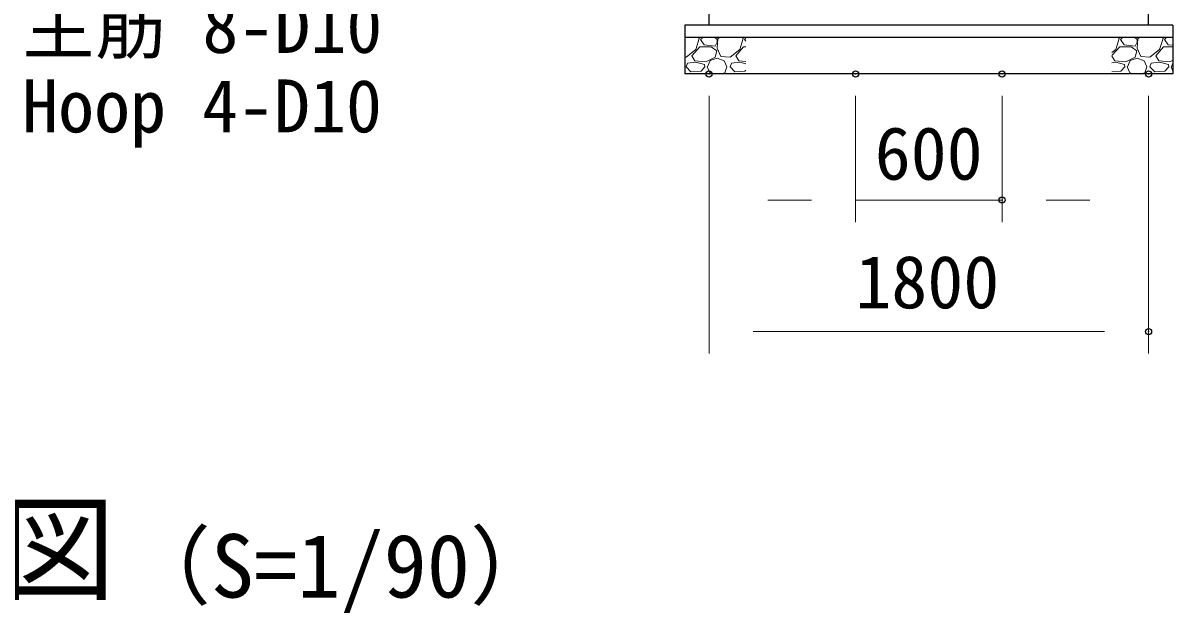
# Model space of a CAD drawing. Units: millimetres, scale not verified. Extents: x -18899 to 18901, y -13364 to 13366.
# Drawn here: x -7009 to -2299, y -6774 to -4358 of the extents above; entities that cross this region are included whole.
import ezdxf
from ezdxf.enums import TextEntityAlignment as Align

# ---------------------------------------------------------------- set-up
doc = ezdxf.new("R2010")
doc.units = ezdxf.units.MM
doc.header["$LTSCALE"] = 50
doc.header["$PDMODE"] = 32
doc.header["$PDSIZE"] = 25
for name, color, linetype, lineweight in [('0-0_D-TTL-TXT', 7, 'Continuous', 13), ('0-4_D-STR-DIM', 7, 'Continuous', 13), ('0-7_D-STR-TXT', 7, 'Continuous', 13), ('0-A_D-STR4', 7, 'Continuous', 25), ('0-B_D-DCR-HCH', 7, 'Continuous', 13)]:
    doc.layers.add(name, color=color, linetype=linetype, lineweight=lineweight)
doc.layers.add('0-6_Defpoints', color=8, linetype='Continuous')
doc.styles.add('ＭＳ ゴシック', font='')
doc.styles.get('ＭＳ ゴシック').set_extended_font_data('MS Gothic')

msp = doc.modelspace()

# ---------------------------------------------------------------- linework, layer by layer
at = {"layer": '0-4_D-STR-DIM'}
for p, q in [((-4199.31, -4656.46), (-4199.31, -5711.8)), ((-3599.31, -4656.46), (-3599.31, -5172.97)), ((-2999.31, -4656.46), (-2999.31, -5172.97)), ((-2399.31, -4656.46), (-2399.31, -5711.8)), ((-3779.31, -5082.97), (-3959.31, -5082.97)), ((-3599.31, -5082.97), (-2999.31, -5082.97)), ((-2819.31, -5082.97), (-2639.31, -5082.97)), ((-4019.31, -5621.8), (-2579.31, -5621.8))]:
    msp.add_line(p, q, dxfattribs=at)
at = {"layer": '0-6_Defpoints'}
for p in [(-4199.31, -4566.46), (-3599.31, -4566.46), (-2999.31, -4566.46), (-2399.31, -4566.46), (-2999.31, -5082.97), (-2399.31, -5621.8)]:
    msp.add_point(p, dxfattribs=at)
at = {"layer": '0-A_D-STR4'}
for p, q in [((-4199.31, -4366.46), (-4199.31, -3766.46)), ((-2399.31, -4366.46), (-2399.31, -3766.46)), ((-2299.31, -4366.46), (-4299.31, -4366.46)), ((-4299.31, -4366.46), (-4299.31, -4566.46)), ((-2299.31, -4366.46), (-2299.31, -4566.46)), ((-2299.31, -4416.46), (-4299.31, -4416.46)), ((-2299.31, -4566.46), (-4299.31, -4566.46))]:
    msp.add_line(p, q, dxfattribs=at)
at = {"layer": '0-B_D-DCR-HCH'}
for p, q in [((-4253.92, -4466.45), (-4239.52, -4421.45)), ((-4239.52, -4421.45), (-4242.57, -4416.46)), ((-4225.53, -4416.46), (-4234.12, -4425.05)), ((-4234.12, -4425.05), (-4219.72, -4446.65)), ((-4165.72, -4425.05), (-4175.53, -4416.46)), ((-4163.92, -4423.25), (-4165.72, -4461.05)), ((-4165.72, -4435.85), (-4165.72, -4425.05)), ((-4156.49, -4416.46), (-4163.92, -4423.25)), ((-4073.92, -4466.45), (-4059.52, -4421.45)), ((-4059.52, -4421.45), (-4062.57, -4416.46)), ((-4049.31, -4420.23), (-4054.12, -4425.05)), ((-4054.12, -4425.05), (-4049.31, -4432.27)), ((-2533.92, -4466.45), (-2519.52, -4421.45)), ((-2519.52, -4421.45), (-2522.57, -4416.46)), ((-2505.53, -4416.46), (-2514.12, -4425.05)), ((-2514.12, -4425.05), (-2499.72, -4446.65)), ((-2445.72, -4425.05), (-2455.53, -4416.46)), ((-2443.92, -4423.25), (-2445.72, -4461.05)), ((-2445.72, -4435.85), (-2445.72, -4425.05)), ((-2436.49, -4416.46), (-2443.92, -4423.25)), ((-2353.92, -4466.45), (-2339.52, -4421.45)), ((-2339.52, -4421.45), (-2342.57, -4416.46)), ((-2325.53, -4416.46), (-2334.12, -4425.05)), ((-2334.12, -4425.05), (-2319.72, -4446.65)), ((-4270.12, -4491.65), (-4237.72, -4455.65)), ((-4237.72, -4455.65), (-4190.92, -4455.65)), ((-4219.72, -4446.65), (-4174.72, -4452.05)), ((-4190.92, -4455.65), (-4167.52, -4471.85)), ((-4174.72, -4452.05), (-4165.72, -4435.85)), ((-4167.52, -4471.85), (-4174.72, -4497.05)), ((-4165.72, -4461.05), (-4151.32, -4495.25)), ((-4113.52, -4497.05), (-4073.92, -4466.45)), ((-4090.12, -4491.65), (-4057.72, -4455.65)), ((-4057.72, -4455.65), (-4049.31, -4455.65)), ((-2549.31, -4490.74), (-2517.72, -4455.65)), ((-2549.31, -4478.33), (-2533.92, -4466.45)), ((-2517.72, -4455.65), (-2470.92, -4455.65)), ((-2499.72, -4446.65), (-2454.72, -4452.05)), ((-2470.92, -4455.65), (-2447.52, -4471.85)), ((-2454.72, -4452.05), (-2445.72, -4435.85)), ((-2447.52, -4471.85), (-2454.72, -4497.05)), ((-2445.72, -4461.05), (-2431.32, -4495.25)), ((-2393.52, -4497.05), (-2353.92, -4466.45)), ((-2370.12, -4491.65), (-2337.72, -4455.65)), ((-2337.72, -4455.65), (-2299.31, -4455.65)), ((-2319.72, -4446.65), (-2299.31, -4449.09)), ((-4253.92, -4518.65), (-4288.12, -4522.25)), ((-4257.52, -4513.25), (-4270.12, -4491.65)), ((-4212.52, -4516.85), (-4257.52, -4513.25)), ((-4217.92, -4527.65), (-4253.92, -4518.65)), ((-4174.72, -4497.05), (-4212.52, -4516.85)), ((-4205.32, -4536.65), (-4194.52, -4511.45)), ((-4194.52, -4511.45), (-4165.72, -4502.45)), ((-4165.72, -4502.45), (-4136.92, -4513.25)), ((-4151.32, -4495.25), (-4113.52, -4497.05)), ((-4136.92, -4513.25), (-4126.12, -4536.65)), ((-4073.92, -4518.65), (-4108.12, -4522.25)), ((-4077.52, -4513.25), (-4090.12, -4491.65)), ((-4049.31, -4515.5), (-4077.52, -4513.25)), ((-4049.31, -4524.8), (-4073.92, -4518.65)), ((-2537.52, -4513.25), (-2549.31, -4493.04)), ((-2533.92, -4518.65), (-2549.31, -4520.26)), ((-2492.52, -4516.85), (-2537.52, -4513.25)), ((-2497.92, -4527.65), (-2533.92, -4518.65)), ((-2454.72, -4497.05), (-2492.52, -4516.85)), ((-2485.32, -4536.65), (-2474.52, -4511.45)), ((-2474.52, -4511.45), (-2445.72, -4502.45)), ((-2445.72, -4502.45), (-2416.92, -4513.25)), ((-2431.32, -4495.25), (-2393.52, -4497.05)), ((-2416.92, -4513.25), (-2406.12, -4536.65)), ((-2353.92, -4518.65), (-2388.12, -4522.25)), ((-2357.52, -4513.25), (-2370.12, -4491.65)), ((-2312.52, -4516.85), (-2357.52, -4513.25)), ((-2317.92, -4527.65), (-2353.92, -4518.65)), ((-2299.31, -4509.92), (-2312.52, -4516.85)), ((-4290.36, -4566.46), (-4299.31, -4565.71)), ((-4293.52, -4536.65), (-4288.12, -4522.25)), ((-4273.72, -4558.25), (-4293.52, -4536.65)), ((-4232.32, -4554.65), (-4273.72, -4558.25)), ((-4216.12, -4536.65), (-4232.32, -4554.65)), ((-4228.72, -4565.45), (-4231.08, -4566.46)), ((-4225.68, -4566.46), (-4228.72, -4565.45)), ((-4216.12, -4536.65), (-4217.92, -4527.65)), ((-4207.12, -4536.65), (-4196.32, -4561.85)), ((-4196.32, -4561.85), (-4180.64, -4566.46)), ((-4150.81, -4566.46), (-4135.12, -4561.85)), ((-4135.12, -4561.85), (-4126.12, -4536.65)), ((-4122.52, -4565.45), (-4123.63, -4566.46)), ((-4110.36, -4566.46), (-4122.52, -4565.45)), ((-4113.52, -4536.65), (-4108.12, -4522.25)), ((-4093.72, -4558.25), (-4113.52, -4536.65)), ((-4052.32, -4554.65), (-4093.72, -4558.25)), ((-4049.31, -4551.3), (-4052.32, -4554.65)), ((-4049.31, -4565.7), (-4051.08, -4566.46)), ((-2512.32, -4554.65), (-2549.31, -4557.86)), ((-2496.12, -4536.65), (-2512.32, -4554.65)), ((-2508.72, -4565.45), (-2511.08, -4566.46)), ((-2505.68, -4566.46), (-2508.72, -4565.45)), ((-2496.12, -4536.65), (-2497.92, -4527.65)), ((-2487.12, -4536.65), (-2476.32, -4561.85)), ((-2476.32, -4561.85), (-2460.64, -4566.46)), ((-2430.81, -4566.46), (-2415.12, -4561.85)), ((-2415.12, -4561.85), (-2406.12, -4536.65)), ((-2402.52, -4565.45), (-2403.63, -4566.46)), ((-2390.36, -4566.46), (-2402.52, -4565.45)), ((-2393.52, -4536.65), (-2388.12, -4522.25)), ((-2373.72, -4558.25), (-2393.52, -4536.65)), ((-2332.32, -4554.65), (-2373.72, -4558.25)), ((-2316.12, -4536.65), (-2332.32, -4554.65)), ((-2328.72, -4565.45), (-2331.08, -4566.46)), ((-2325.68, -4566.46), (-2328.72, -4565.45)), ((-2316.12, -4536.65), (-2317.92, -4527.65)), ((-2307.12, -4536.65), (-2299.31, -4554.88)), ((-2305.32, -4536.65), (-2299.31, -4522.61))]:
    msp.add_line(p, q, dxfattribs=at)
msp.add_lwpolyline([(-4299.31, -4496.77), (-4293.52, -4497.05), (-4253.92, -4466.45)], dxfattribs=at)

# ---------------------------------------------------------------- texts
at = {"layer": '0-0_D-TTL-TXT', "style": 'ＭＳ ゴシック'}
for s, height, p in [('正\u3000面\u3000図', 346.4, (-8993.14, -6789.34)), ('（S=1/90）', 259.9, (-6593.86, -6789.13))]:
    msp.add_text(s, height=height, dxfattribs=at).set_placement(p, align=Align.BOTTOM_LEFT)
at = {"layer": '0-4_D-STR-DIM', "style": 'ＭＳ ゴシック'}
for s, p in [('600', (-3520.93, -5064.55)), ('1800', (-3600.36, -5591.44))]:
    msp.add_text(s, height=216.6, dxfattribs=at).set_placement(p, align=Align.BOTTOM_LEFT)
at = {"layer": '0-7_D-STR-TXT', "style": 'ＭＳ ゴシック'}
for s, p in [('主筋 8-D10', (-7012.65, -4545.23)), ('Hoop 4-D10', (-7012.65, -4870.73))]:
    msp.add_text(s, height=216.6, dxfattribs=at).set_placement(p, align=Align.BOTTOM_LEFT)

doc.saveas('drawing.dxf')
